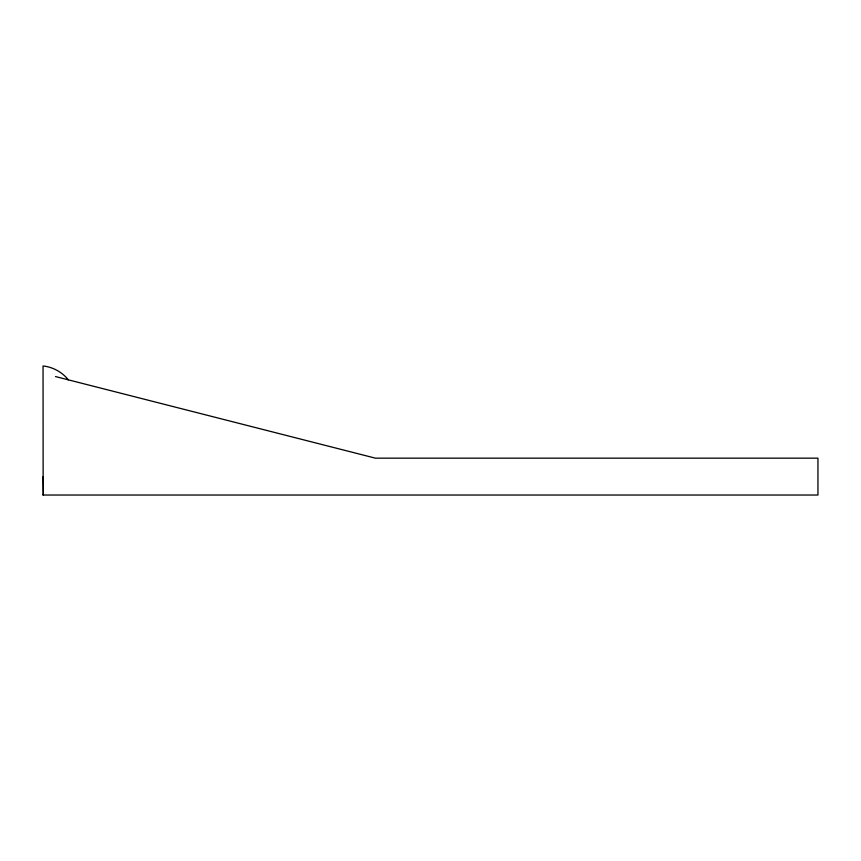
<?xml version="1.0" encoding="UTF-8"?>
<svg xmlns="http://www.w3.org/2000/svg" width="861" height="861" viewBox="0 0 861 861"><rect width="100%" height="100%" fill="white"/><g stroke="black" fill="none" stroke-linecap="round" stroke-linejoin="round"><path stroke-width="1.29" d="M43.147 476.596L43.394 495.032M43.05 495.032L817.95 495.032L817.95 458.16L375.407 458.16L55.481 376.558M68.331 379.83C62.143 372.092 52.898 367.023 43.05 365.968L43.147 495.032"/></g></svg>
